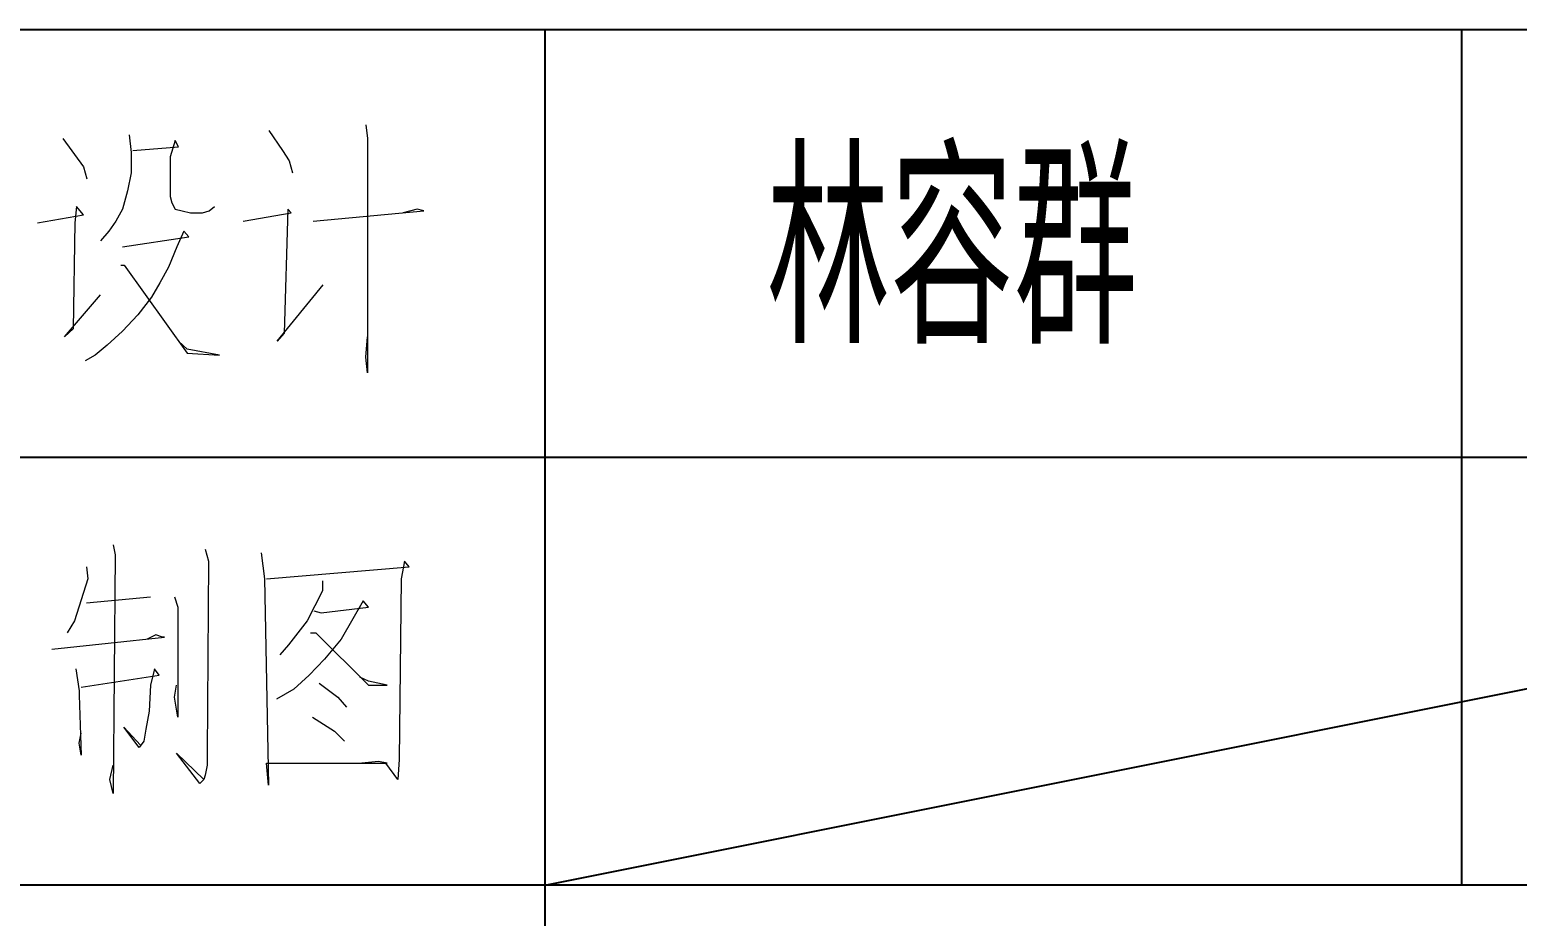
# Model space of a CAD drawing. Extents: x 170390 to 475615, y -37034 to 38097.
# Drawn here: x 361406 to 363841, y -28583 to -27132 of the extents above; entities that cross this region are included whole.
import ezdxf

# ---------------------------------------------------------------- set-up
doc = ezdxf.new("R2010")
doc.units = 0
doc.header["$LTSCALE"] = 1000
doc.header["$MEASUREMENT"] = 0
doc.layers.get('0').update_dxf_attribs({"color": 8})
doc.layers.add('PUB_TEXT', color=8, linetype='Continuous')
doc.styles.add('HZ', font='geditxt.shx', dxfattribs={"width": 0.7, "bigfont": 'dxt.shx'})
doc.styles.get("Standard").update_dxf_attribs({"font": 'GBENOR', "bigfont": 'GBCBIG'})

msp = doc.modelspace()

# ---------------------------------------------------------------- linework, layer by layer
at = {"color": 2}
for p, q in [((374750.1, -27131.7), (356750.1, -27131.7)), ((362250.1, -29931.7), (362250.1, -27131.7)), ((363750.1, -28531.7), (363750.1, -27131.7)), ((365750.1, -27831.7), (356750.1, -27831.7)), ((374750.1, -28531.7), (357750.1, -28531.7))]:
    msp.add_line(p, q, dxfattribs=at)
at = {"color": 1}
msp.add_line((362250.1, -28531.7), (365750.1, -27831.7), dxfattribs=at)
at = {"color": 7, "lineweight": 0}
for points in [[(361956.4, -27287.2), (361959.5, -27310), (361959.5, -27693.5), (361956.4, -27667.6), (361959.5, -27634.6)], [(361460.8, -27310), (361494.5, -27356.3), (361500, -27375.9)], [(361569, -27303.7), (361572.2, -27332.7), (361572.2, -27365.7), (361566.7, -27395.5), (361558, -27425.3), (361547.1, -27444.9), (361536.1, -27461.3), (361522, -27477)], [(361575.3, -27329.6), (361649.8, -27323.3), (361644.3, -27313.1), (361636.5, -27339.8), (361636.5, -27362.5), (361636.5, -27382.1), (361636.5, -27404.9), (361638.8, -27415.1), (361644.3, -27425.3), (361656.1, -27428.4), (361669.4, -27431.5), (361689, -27431.5), (361700, -27428.4), (361708.6, -27421.3)], [(361798, -27296.7), (361820, -27329.6), (361830.9, -27346.1), (361836.4, -27365.7)], [(361419.2, -27448), (361494.5, -27434.7), (361482.8, -27421.3), (361480.4, -27448), (361477.3, -27621.3), (361463.1, -27634.6), (361522, -27565.6)], [(361755.7, -27444.9), (361834.1, -27431.5), (361828.6, -27425.3), (361823.1, -27628.4), (361811.3, -27641.7), (361886.6, -27549.2)], [(361870.1, -27444.9), (362051.3, -27428.4), (362040.3, -27425.3), (362017.6, -27431.5)], [(361558, -27487.2), (361667, -27470.7), (361658.4, -27461.3), (361647.4, -27487.2), (361633.3, -27520.2), (361619.2, -27546), (361605.9, -27569.6), (361583.1, -27598.6), (361558, -27625.2), (361532.9, -27648), (361513.3, -27664.4), (361496.9, -27673.9)], [(361555.7, -27517), (361561.2, -27517), (361663.9, -27661.3), (361717.2, -27664.4), (361663.9, -27654.3), (361649.8, -27641.7)], [(361543, -27974.7), (361546.1, -27991.2), (361543, -28381.7), (361537.5, -28359), (361543, -28335.5)], [(361693.6, -27981.8), (361699, -28001.4), (361696.7, -28315.9), (361696.7, -28335.5), (361693.6, -28351.9), (361691.2, -28359), (361684.9, -28365.3), (361646.5, -28315.9), (361691.2, -28359)], [(361785.3, -27988.1), (361790.8, -28030.4), (361797.1, -28368.4), (361793.9, -28332.3), (361991.5, -28332.3), (361977.4, -28329.2), (361950, -28332.3)], [(361499.1, -28010.8), (361501.4, -28030.4), (361479.5, -28099.4), (361467.7, -28119)], [(361793.9, -28030.4), (362027.6, -28010.8), (362019.8, -28001.4), (362014.3, -28030.4), (362011.2, -28326), (362008.8, -28359), (361989.2, -28332.3)], [(361885.7, -28033.5), (361885.7, -28050), (361860.6, -28099.4), (361830, -28138.6), (361815.9, -28155.1)], [(361499.1, -28069.6), (361604.2, -28060.2)], [(361643.4, -28060.2), (361648.9, -28076.7), (361648.9, -28257), (361643.4, -28224.1), (361646.5, -28204.5)], [(361871.6, -28082.9), (361883.3, -28086.1), (361961, -28076.7), (361952.3, -28066.5), (361916.3, -28129.2), (361888.8, -28162.1), (361863.7, -28188), (361838.6, -28210.8), (361810.4, -28227.2)], [(361866.1, -28119), (361874.7, -28119), (361961, -28204.5), (361991.5, -28204.5), (361961, -28198.2), (361946.8, -28191.2)], [(361442.6, -28145.7), (361626.9, -28126.1), (361623.8, -28126.1), (361612.8, -28122.2), (361598.7, -28129.2)], [(361481.8, -28177.8), (361487.3, -28213.9), (361487.3, -28221), (361490.4, -28319), (361487.3, -28299.4), (361490.4, -28282.9)], [(361490.4, -28207.6), (361618.3, -28188), (361610.4, -28177.8), (361604.2, -28204.5), (361601.8, -28246.8), (361596.3, -28276.6), (361593.2, -28296.2), (361585.3, -28306.4), (361560.2, -28273.5), (361587.7, -28302.5)], [(361880.2, -28201.4), (361910.8, -28224.1), (361924.9, -28240.6)], [(361869.2, -28257), (361905.3, -28279.8), (361921.8, -28296.2)]]:
    msp.add_lwpolyline(points, dxfattribs=at)

# ---------------------------------------------------------------- texts
msp.add_text('334455', height=0.01).set_placement((361959.5, -27436.7))
at = {"layer": 'PUB_TEXT', "style": 'HZ', "width": 0.7}
msp.add_text('林容群', height=304.25, dxfattribs=at).set_placement((362612.3, -27645.3))

doc.saveas('drawing.dxf')
